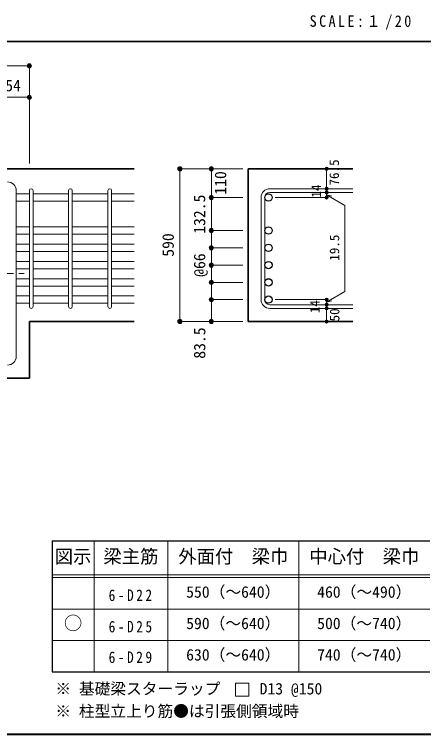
# Model space of a CAD drawing. Units: millimetres at full size, sheet at 1:20; some dimension numbers follow another scale. Extents: x -3982 to 3969, y -2797 to 2801.
# Drawn here: x 821 to 2383, y -2797 to -45 of the extents above; entities that cross this region are included whole.
import ezdxf
from ezdxf.enums import TextEntityAlignment as Align

# ---------------------------------------------------------------- set-up
doc = ezdxf.new("R2010")
doc.units = ezdxf.units.MM
doc.header["$LTSCALE"] = 20
doc.header["$PDMODE"] = 32
doc.header["$PDSIZE"] = 12
doc.linetypes.add('CHAIN1', pattern=[8, 5, -1, 1, -1])
for name, color, linetype, lineweight in [('6-1_躯体線', 2, 'Continuous', 35), ('6-4_フープ', 7, 'Continuous', 18), ('6-5_梁主筋', 7, 'Continuous', 18), ('6-6_S.T.P.', 7, 'Continuous', 18), ('6-7_文字', 7, 'Continuous', 18), ('6-D_寸法', 4, 'Continuous', 9), ('6-E_枠', 7, 'Continuous', 18), ('F-0_枠', 6, 'Continuous', 40)]:
    doc.layers.add(name, color=color, linetype=linetype, lineweight=lineweight)
doc.styles.add('ＭＳ ゴシック', font='')
doc.styles.get('ＭＳ ゴシック').set_extended_font_data('MS Gothic')

msp = doc.modelspace()

# ---------------------------------------------------------------- linework, layer by layer
at = {"layer": '6-1_躯体線'}
for p, q in [((1278.29, -634.67), (78.29, -634.67)), ((1712.96, -634.67), (2112.96, -634.67)), ((1712.96, -634.67), (1712.96, -1218.17)), ((878.29, -1434.67), (878.29, -1218.17)), ((1278.29, -1218.17), (878.29, -1218.17)), ((1712.96, -1218.17), (2112.96, -1218.17)), ((878.29, -1434.67), (726.79, -1434.67))]:
    msp.add_line(p, q, dxfattribs=at)
at = {"layer": '6-4_フープ'}
msp.add_line((828.29, -1351.17), (828.29, -718.17), dxfattribs=at)
for centre, start, end in [((794.79, -718.17), 0, 90), ((794.79, -1351.17), 270, 0)]:
    msp.add_arc(centre, 33.5, start, end, dxfattribs=at)
at = {"layer": '6-5_梁主筋'}
for p, q in [((878.29, -730.28), (828.29, -730.28)), ((1028.29, -730.28), (892.29, -730.28)), ((1178.29, -730.28), (1042.29, -730.28)), ((1278.29, -730.28), (1192.29, -730.28)), ((878.29, -758.28), (828.29, -758.28)), ((1028.29, -758.28), (892.29, -758.28)), ((1178.29, -758.28), (1042.29, -758.28)), ((1278.29, -758.28), (1192.29, -758.28)), ((878.29, -856.67), (828.29, -856.67)), ((1028.29, -856.67), (892.29, -856.67)), ((1178.29, -856.67), (1042.29, -856.67)), ((1278.29, -856.67), (1192.29, -856.67)), ((878.29, -884.67), (828.29, -884.67)), ((1028.29, -884.67), (892.29, -884.67)), ((1178.29, -884.67), (1042.29, -884.67)), ((1278.29, -884.67), (1192.29, -884.67)), ((878.29, -922.67), (828.29, -922.67)), ((1028.29, -922.67), (892.29, -922.67)), ((1178.29, -922.67), (1042.29, -922.67)), ((1278.29, -922.67), (1192.29, -922.67)), ((878.29, -950.67), (828.29, -950.67)), ((1028.29, -950.67), (892.29, -950.67)), ((1178.29, -950.67), (1042.29, -950.67)), ((1278.29, -950.67), (1192.29, -950.67)), ((878.29, -988.67), (828.29, -988.67)), ((1028.29, -988.67), (892.29, -988.67)), ((1178.29, -988.67), (1042.29, -988.67)), ((1278.29, -988.67), (1192.29, -988.67)), ((878.29, -1016.67), (828.29, -1016.67)), ((1028.29, -1016.67), (892.29, -1016.67)), ((1178.29, -1016.67), (1042.29, -1016.67)), ((1278.29, -1016.67), (1192.29, -1016.67)), ((878.29, -1054.67), (828.29, -1054.67)), ((1028.29, -1054.67), (892.29, -1054.67)), ((1178.29, -1054.67), (1042.29, -1054.67)), ((1278.29, -1054.67), (1192.29, -1054.67)), ((878.29, -1082.67), (828.29, -1082.67)), ((1028.29, -1082.67), (892.29, -1082.67)), ((1178.29, -1082.67), (1042.29, -1082.67)), ((1278.29, -1082.67), (1192.29, -1082.67)), ((878.29, -1120.67), (828.29, -1120.67)), ((1028.29, -1120.67), (892.29, -1120.67)), ((1178.29, -1120.67), (1042.29, -1120.67)), ((1278.29, -1120.67), (1192.29, -1120.67)), ((878.29, -1148.67), (828.29, -1148.67)), ((1028.29, -1148.67), (892.29, -1148.67)), ((1178.29, -1148.67), (1042.29, -1148.67)), ((1278.29, -1148.67), (1192.29, -1148.67))]:
    msp.add_line(p, q, dxfattribs=at)
at = {"layer": '6-5_梁主筋', "color": 3, "lineweight": 25}
for centre in [(1790.96, -744.31), (1790.96, -870.67), (1790.96, -936.67), (1790.96, -1002.67), (1790.96, -1068.67), (1790.96, -1134.67)]:
    msp.add_circle(centre, 14, dxfattribs=at)
at = {"layer": '6-6_S.T.P.'}
for p, q in [((1796.46, -710.81), (2112.96, -710.81)), ((878.29, -1161.17), (878.29, -717.78)), ((878.29, -1161.17), (878.29, -718.17)), ((878.29, -1161.17), (878.29, -718.17)), ((878.29, -1161.17), (878.29, -718.17)), ((892.29, -1161.17), (892.29, -717.78)), ((892.29, -1161.17), (892.29, -718.17)), ((892.29, -1161.17), (892.29, -718.17)), ((892.29, -1161.17), (892.29, -718.17)), ((1028.29, -1161.17), (1028.29, -717.78)), ((1042.29, -1161.17), (1042.29, -717.78)), ((1178.29, -1161.17), (1178.29, -717.78)), ((1192.29, -1161.17), (1192.29, -717.78)), ((1796.46, -724.81), (2112.96, -724.81)), ((1762.96, -744.31), (1762.96, -1134.67)), ((1776.96, -744.31), (1776.96, -1134.67)), ((1796.46, -1154.17), (2112.96, -1154.17)), ((1796.46, -1168.17), (2112.96, -1168.17))]:
    msp.add_line(p, q, dxfattribs=at)
for centre, radius, start, end in [((885.29, -717.78), 7, 0, 180), ((885.29, -717.78), 7, 0, 180), ((885.29, -717.78), 7, 0, 180), ((885.29, -717.78), 7, 0, 180), ((1035.29, -717.78), 7, 0, 180), ((1185.29, -717.78), 7, 0, 180), ((1796.46, -744.31), 33.5, 90, 180), ((1796.46, -744.31), 19.5, 90, 180), ((1796.46, -1134.67), 33.5, 180, 270), ((1796.46, -1134.67), 19.5, 180, 270), ((885.29, -1161.17), 7, 180, 0), ((885.29, -1161.17), 7, 180, 0), ((885.29, -1161.17), 7, 180, 0), ((885.29, -1161.17), 7, 180, 0), ((1035.29, -1161.17), 7, 180, 0), ((1185.29, -1161.17), 7, 180, 0)]:
    msp.add_arc(centre, radius, start, end, dxfattribs=at)
at = {"layer": '6-7_文字'}
msp.add_lwpolyline([(1665.43, -2650.03), (1715.43, -2650.03), (1715.43, -2600.03), (1665.43, -2600.03)], close=True, dxfattribs=at)
at = {"layer": '6-D_寸法'}
for p, q in [((878.29, -241.65), (78.29, -241.65)), ((878.29, -241.65), (878.29, -361.65)), ((724.29, -361.65), (878.29, -361.65)), ((878.29, -361.65), (878.29, -614.67)), ((1452.96, -634.67), (1452.96, -1218.17)), ((1572.96, -634.67), (1572.96, -744.31)), ((2012.96, -710.23), (2012.96, -634.67)), ((2012.96, -724.81), (2012.96, -710.81)), ((2012.96, -733.98), (2083.02, -774.43)), ((2012.96, -733.98), (2032.28, -739.16)), ((1572.96, -744.31), (1692.96, -744.31)), ((1572.96, -744.31), (1572.96, -870.67)), ((2012.96, -744.31), (1816.87, -744.31)), ((2083.02, -774.43), (2083.02, -1103.97)), ((1572.96, -870.67), (1692.96, -870.67)), ((1572.96, -870.67), (1572.96, -936.67)), ((1572.96, -936.67), (1692.96, -936.67)), ((1572.96, -936.67), (1572.96, -1002.67)), ((1572.96, -1002.67), (1692.96, -1002.67)), ((1572.96, -1002.67), (1572.96, -1068.67)), ((1572.96, -1068.67), (1692.96, -1068.67)), ((1572.96, -1068.67), (1572.96, -1134.67)), ((2012.96, -1144.42), (2083.02, -1103.97)), ((1572.96, -1134.67), (1692.96, -1134.67)), ((1572.96, -1218.17), (1572.96, -1134.67)), ((2012.96, -1134.67), (1816.87, -1134.67)), ((2012.96, -1154.17), (2012.96, -1134.67)), ((2012.96, -1144.42), (2032.28, -1139.25)), ((2012.96, -1168.17), (2012.96, -1154.17)), ((2012.96, -1218.17), (2012.96, -1168.17)), ((1452.96, -1218.17), (1562.82, -1218.17)), ((1452.96, -1218.17), (1572.96, -1218.17)), ((1572.96, -1218.17), (1692.96, -1218.17))]:
    msp.add_line(p, q, dxfattribs=at)
at = {"layer": '6-D_寸法', "linetype": 'CHAIN1'}
msp.add_line((78.29, -1034.67), (878.29, -1034.67), dxfattribs=at)
at = {"layer": '6-D_寸法'}
for points in [[(1452.96, -634.67), (1572.96, -634.67), (1692.96, -634.67)], [(2012.96, -724.23), (2012.96, -744.31), (2012.96, -724.23)]]:
    msp.add_lwpolyline(points, dxfattribs=at)
for centre, radius in [((878.29, -241.65), 8), ((878.29, -241.65), 7.2), ((878.29, -241.65), 6.4), ((878.29, -241.65), 5.6), ((878.29, -241.65), 4.8), ((878.29, -241.65), 4), ((878.29, -241.65), 3.2), ((878.29, -241.65), 2.4), ((878.29, -241.65), 1.6), ((878.29, -241.65), 0.8), ((878.29, -361.65), 8), ((878.29, -361.65), 7.2), ((878.29, -361.65), 6.4), ((878.29, -361.65), 5.6), ((878.29, -361.65), 4.8), ((878.29, -361.65), 4), ((878.29, -361.65), 3.2), ((878.29, -361.65), 2.4), ((878.29, -361.65), 1.6), ((878.29, -361.65), 0.8), ((1452.96, -634.67), 8), ((1452.96, -634.67), 7.2), ((1452.96, -634.67), 6.4), ((1452.96, -634.67), 5.6), ((1452.96, -634.67), 4.8), ((1452.96, -634.67), 4), ((1452.96, -634.67), 3.2), ((1452.96, -634.67), 2.4), ((1572.96, -634.67), 8), ((1572.96, -634.67), 7.2), ((1572.96, -634.67), 6.4), ((1572.96, -634.67), 5.6), ((1572.96, -634.67), 4.8), ((1572.96, -634.67), 4), ((1572.96, -634.67), 3.2), ((1572.96, -634.67), 2.4), ((2012.96, -634.67), 4), ((2012.96, -634.67), 3.6), ((2012.96, -634.67), 3.2), ((2012.96, -634.67), 2.8), ((2012.96, -634.67), 2.4), ((2012.96, -634.67), 2), ((1452.96, -634.67), 1.6), ((1452.96, -634.67), 0.8), ((1572.96, -634.67), 1.6), ((1572.96, -634.67), 0.8), ((2012.96, -634.67), 1.6), ((2012.96, -634.67), 1.2), ((2012.96, -634.67), 0.8), ((2012.96, -634.67), 0.4), ((2012.96, -710.81), 4), ((2012.96, -710.81), 3.6), ((2012.96, -710.81), 3.2), ((2012.96, -710.81), 2.8), ((2012.96, -710.81), 2.4), ((2012.96, -710.81), 2), ((2012.96, -710.81), 1.6), ((2012.96, -710.81), 1.2), ((2012.96, -710.81), 0.8), ((2012.96, -710.81), 0.4), ((1572.96, -744.31), 8), ((1572.96, -744.31), 7.2), ((1572.96, -744.31), 6.4), ((1572.96, -744.31), 5.6), ((1572.96, -744.31), 4.8), ((1572.96, -744.31), 4), ((1572.96, -744.31), 3.2), ((1572.96, -744.31), 2.4), ((1572.96, -744.31), 1.6), ((2012.96, -724.81), 4), ((2012.96, -744.31), 4), ((2012.96, -724.81), 3.6), ((2012.96, -744.31), 3.6), ((2012.96, -724.81), 3.2), ((2012.96, -744.31), 3.2), ((2012.96, -724.81), 2.8), ((2012.96, -744.31), 2.8), ((2012.96, -724.81), 2.4), ((2012.96, -744.31), 2.4), ((2012.96, -724.81), 2), ((2012.96, -744.31), 2), ((2012.96, -724.81), 1.6), ((2012.96, -744.31), 1.6), ((2012.96, -724.81), 1.2), ((2012.96, -724.81), 0.8), ((2012.96, -724.81), 0.4), ((1572.96, -744.31), 0.8), ((2012.96, -744.31), 1.2), ((2012.96, -744.31), 0.8), ((2012.96, -744.31), 0.4), ((1572.96, -870.67), 8), ((1572.96, -870.67), 7.2), ((1572.96, -870.67), 6.4), ((1572.96, -870.67), 5.6), ((1572.96, -870.67), 4.8), ((1572.96, -870.67), 4), ((1572.96, -870.67), 3.2), ((1572.96, -870.67), 2.4), ((1572.96, -870.67), 1.6), ((1572.96, -870.67), 0.8), ((1572.96, -936.67), 8), ((1572.96, -936.67), 7.2), ((1572.96, -936.67), 6.4), ((1572.96, -936.67), 5.6), ((1572.96, -936.67), 4.8), ((1572.96, -936.67), 4), ((1572.96, -936.67), 3.2), ((1572.96, -936.67), 2.4), ((1572.96, -936.67), 1.6), ((1572.96, -936.67), 0.8), ((1572.96, -1002.67), 8), ((1572.96, -1002.67), 7.2), ((1572.96, -1002.67), 6.4), ((1572.96, -1002.67), 5.6), ((1572.96, -1002.67), 4.8), ((1572.96, -1002.67), 4), ((1572.96, -1002.67), 3.2), ((1572.96, -1002.67), 2.4), ((1572.96, -1002.67), 1.6), ((1572.96, -1002.67), 0.8), ((1572.96, -1068.67), 8), ((1572.96, -1068.67), 7.2), ((1572.96, -1068.67), 6.4), ((1572.96, -1068.67), 5.6), ((1572.96, -1068.67), 4.8), ((1572.96, -1068.67), 4), ((1572.96, -1068.67), 3.2), ((1572.96, -1068.67), 2.4), ((1572.96, -1068.67), 1.6), ((1572.96, -1068.67), 0.8), ((1572.96, -1134.67), 8), ((1572.96, -1134.67), 7.2), ((1572.96, -1134.67), 6.4), ((1572.96, -1134.67), 5.6), ((1572.96, -1134.67), 4.8), ((1572.96, -1134.67), 4), ((1572.96, -1134.67), 3.2), ((1572.96, -1134.67), 2.4), ((1572.96, -1134.67), 1.6), ((1572.96, -1134.67), 0.8), ((2012.96, -1134.67), 4), ((2012.96, -1154.17), 4), ((2012.96, -1134.67), 3.6), ((2012.96, -1154.17), 3.6), ((2012.96, -1134.67), 3.2), ((2012.96, -1154.17), 3.2), ((2012.96, -1134.67), 2.8), ((2012.96, -1154.17), 2.8), ((2012.96, -1134.67), 2.4), ((2012.96, -1154.17), 2.4), ((2012.96, -1134.67), 2), ((2012.96, -1154.17), 2), ((2012.96, -1134.67), 1.6), ((2012.96, -1154.17), 1.6), ((2012.96, -1134.67), 1.2), ((2012.96, -1154.17), 1.2), ((2012.96, -1134.67), 0.8), ((2012.96, -1154.17), 0.8), ((2012.96, -1134.67), 0.4), ((2012.96, -1154.17), 0.4), ((2012.96, -1168.17), 4), ((2012.96, -1168.17), 3.6), ((2012.96, -1168.17), 3.2), ((2012.96, -1168.17), 2.8), ((2012.96, -1168.17), 2.4), ((2012.96, -1168.17), 2), ((2012.96, -1168.17), 1.6), ((2012.96, -1168.17), 1.2), ((2012.96, -1168.17), 0.8), ((2012.96, -1168.17), 0.4), ((1452.96, -1218.17), 8), ((1572.96, -1218.17), 8), ((1452.96, -1218.17), 7.2), ((1452.96, -1218.17), 6.4), ((1452.96, -1218.17), 5.6), ((1452.96, -1218.17), 4.8), ((1452.96, -1218.17), 4), ((1452.96, -1218.17), 3.2), ((1452.96, -1218.17), 2.4), ((1452.96, -1218.17), 1.6), ((1452.96, -1218.17), 0.8), ((1572.96, -1218.17), 7.2), ((1572.96, -1218.17), 6.4), ((1572.96, -1218.17), 5.6), ((1572.96, -1218.17), 4.8), ((1572.96, -1218.17), 4), ((1572.96, -1218.17), 3.2), ((1572.96, -1218.17), 2.4), ((1572.96, -1218.17), 1.6), ((1572.96, -1218.17), 0.8), ((2012.96, -1218.17), 4), ((2012.96, -1218.17), 3.6), ((2012.96, -1218.17), 3.2), ((2012.96, -1218.17), 2.8), ((2012.96, -1218.17), 2.4), ((2012.96, -1218.17), 2), ((2012.96, -1218.17), 1.6), ((2012.96, -1218.17), 1.2), ((2012.96, -1218.17), 0.8), ((2012.96, -1218.17), 0.4)]:
    msp.add_circle(centre, radius, dxfattribs=at)
at = {"layer": '6-D_寸法', "color": 7}
for p in [(878.29, -241.65), (878.29, -361.65), (1452.96, -634.67), (1572.96, -634.67), (2012.96, -634.67), (2012.96, -710.81), (1572.96, -744.31), (2012.96, -724.81), (2012.96, -744.31), (1572.96, -870.67), (1572.96, -936.67), (1572.96, -1002.67), (1572.96, -1068.67), (1572.96, -1134.67), (1572.96, -1134.67), (2012.96, -1134.67), (2012.96, -1154.17), (2012.96, -1168.17), (1452.96, -1218.17), (1572.96, -1218.17), (2012.96, -1218.17)]:
    msp.add_point(p, dxfattribs=at)
at = {"layer": '6-E_枠', "color": 3, "lineweight": 25}
for p, q in [((965.14, -2056.95), (965.14, -2556.95)), ((965.14, -2056.95), (2406.83, -2056.95)), ((965.14, -2556.95), (2406.83, -2556.95))]:
    msp.add_line(p, q, dxfattribs=at)
at = {"layer": '6-E_枠'}
for p, q in [((1125.14, -2056.95), (1125.14, -2556.95)), ((1406.83, -2056.95), (1406.83, -2556.95)), ((1906.83, -2056.95), (1906.83, -2556.95)), ((965.14, -2186.95), (2406.83, -2186.95)), ((965.14, -2196.95), (2406.83, -2196.95)), ((965.14, -2316.95), (2406.83, -2316.95)), ((965.14, -2436.95), (2406.83, -2436.95))]:
    msp.add_line(p, q, dxfattribs=at)
at = {"layer": 'F-0_枠', "color": 2, "lineweight": 35}
msp.add_line((-3981.92, -148.03), (2482.4, -148.03), dxfattribs=at)
at = {"layer": 'F-0_枠'}
msp.add_line((3969.4, -2796.83), (-3981.92, -2796.83), dxfattribs=at)

# ---------------------------------------------------------------- texts
at = {"layer": '6-7_文字', "color": 2, "style": 'ＭＳ ゴシック'}
for s, p in [('図示', (975.14, -2156.95)), ('梁主筋', (1160.98, -2156.95)), ('外面付\u3000梁巾', (1446.83, -2156.95)), ('中心付\u3000梁巾', (1946.83, -2156.95)), ('○', (1010.14, -2411.95))]:
    msp.add_text(s, height=51.32, dxfattribs=at).set_placement(p, align=Align.BOTTOM_LEFT)
at = {"layer": '6-7_文字', "style": 'ＭＳ ゴシック'}
for s, p in [('550（～640）', (1476.83, -2286.95)), ('460（～490）', (1976.83, -2286.95)), ('590（～640）', (1476.83, -2406.95)), ('500（～740）', (1976.83, -2406.95)), ('630（～640）', (1476.83, -2526.95)), ('740（～740）', (1976.83, -2526.95)), ('※ 基礎梁スターラップ     D13 @150', (977.51, -2656.67)), ('※ 柱型立上り筋●は引張側領域時', (977.51, -2742.34))]:
    msp.add_text(s, height=43.99, dxfattribs=at).set_placement(p, align=Align.BOTTOM_LEFT)
at = {"layer": '6-7_文字', "color": 2, "insert": (1948.17, -103.03), "char_height": 43.99, "attachment_point": 7, "style": 'ＭＳ ゴシック'}
msp.add_mtext('\\T1.34;\\W0.9;SCALE:１/20', dxfattribs=at)
at = {"layer": '6-7_文字', "char_height": 43.99, "attachment_point": 7, "style": 'ＭＳ ゴシック'}
for s, insert in [('\\T1.38;\\W0.85;6-D22', (1180.98, -2286.95)), ('\\T1.38;\\W0.85;6-D25', (1180.98, -2406.95)), ('\\T1.38;\\W0.85;6-D29', (1180.98, -2523.82))]:
    msp.add_mtext(s, dxfattribs=dict(at, insert=insert))
at = {"layer": '6-D_寸法', "style": 'ＭＳ ゴシック'}
msp.add_text('154', height=43.99, dxfattribs=at).set_placement((756.29, -351.65), align=Align.BOTTOM_LEFT)
for s, height, p in [('76.5', 36.66, (2071.2, -698.74)), ('110', 43.99, (1642.96, -733.74)), ('14', 36.66, (2002.96, -744.7)), ('132.5', 43.99, (1562.96, -882.99)), ('590', 43.99, (1442.96, -970.92)), ('19.5', 36.66, (2071.94, -986.14)), ('@66', 43.99, (1562.96, -1047.67)), ('14', 36.66, (1997.22, -1186.55)), ('50', 36.66, (2072.76, -1218.1)), ('83.5', 43.99, (1563.27, -1360.55))]:
    msp.add_text(s, height=height, rotation=90, dxfattribs=at).set_placement(p, align=Align.BOTTOM_LEFT)

doc.saveas('drawing.dxf')
